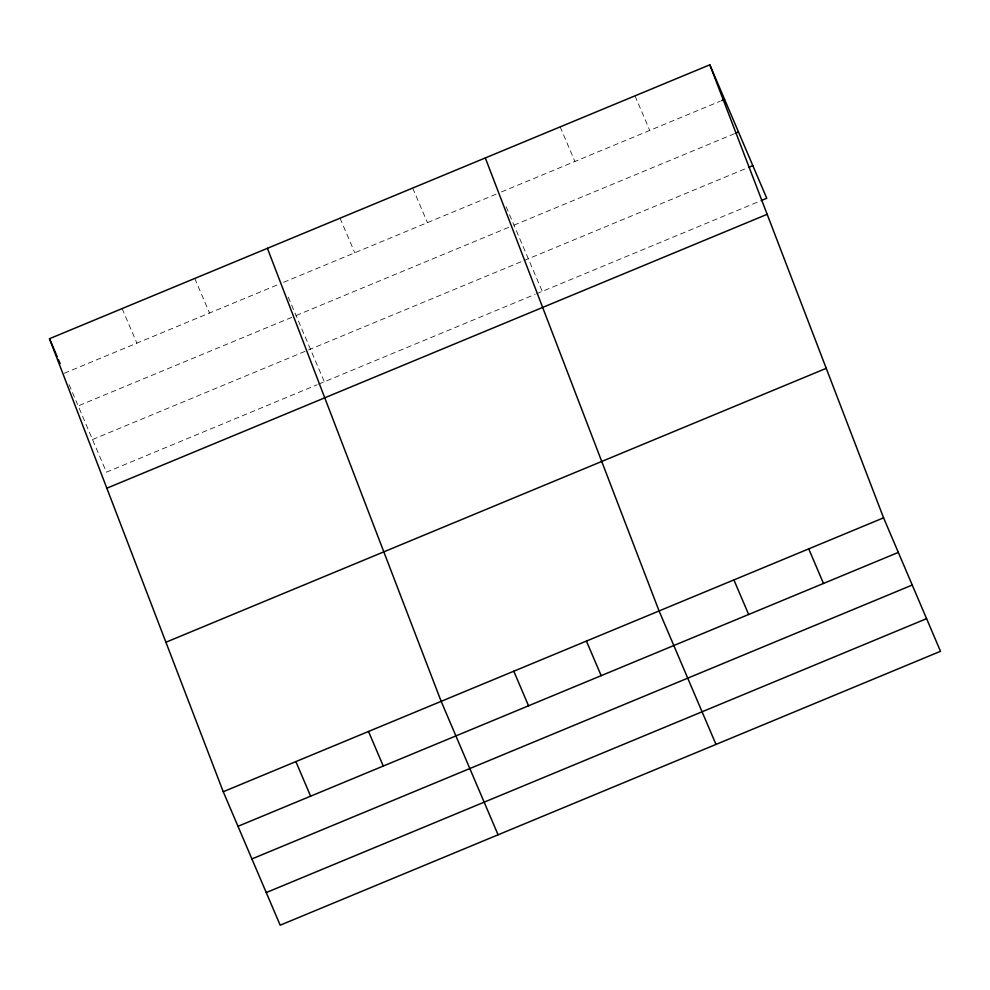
<?xml version="1.0" encoding="UTF-8"?>
<svg xmlns="http://www.w3.org/2000/svg" width="990" height="990" viewBox="0 0 990 990"><rect width="100%" height="100%" fill="white"/><g stroke="black" fill="none" stroke-linecap="round" stroke-linejoin="round"><path stroke-width="0.74" stroke-dasharray="4.95 3.71" d="M64.251 373.279L279.304 284.081M283.586 282.311L497.215 193.694M501.472 191.924L720.336 101.141M291.803 317.307L78.173 405.912L106.425 472.168L317.208 384.739M296.072 315.525L509.714 226.92M513.983 225.138L735.669 133.192M92.503 439.535L522.621 261.125M524.057 260.543L747.19 167.978M318.632 384.145L535.12 294.352M536.543 293.758L759.689 201.205M634.986 95.844L649.737 130.433M560.154 126.893L574.905 161.469M506.113 206.7L542.248 291.394M412.682 188.063L427.433 222.639M340.04 218.196L354.791 252.772M288.201 297.087L324.336 381.781M194.77 278.45L209.521 313.026M122.141 308.583L136.88 343.159M69.09 384.64L77.567 404.502"/><path stroke-width="1.49" d="M709.83 64.808L883.575 517.832L940.5 651.296L280.17 925.192L223.245 791.728L49.5 338.704L709.83 64.808L766.755 198.272L761.1 200.611M721.747 100.559L724.569 99.384M735.669 133.192L738.49 132.017M748.601 167.397L752.833 165.639M106.833 488.206L767.163 214.31M165.912 642.238L826.242 368.329M223.245 791.728L883.575 517.832M237.996 826.304L898.326 552.408M251.918 858.936L912.236 585.041M266.26 892.559L926.578 618.663M808.731 548.868L823.482 583.444M733.899 579.917L748.65 614.493M715.993 744.418L659.068 610.954L485.31 157.93M586.427 641.087L601.178 675.663M513.785 671.208L528.536 705.783M498.081 834.805L441.156 701.341L267.411 248.317M368.515 731.474L383.266 766.05M295.886 761.595L310.625 796.17M49.5 338.704L57.173 356.685M58.348 359.457L60.118 363.602"/></g></svg>
